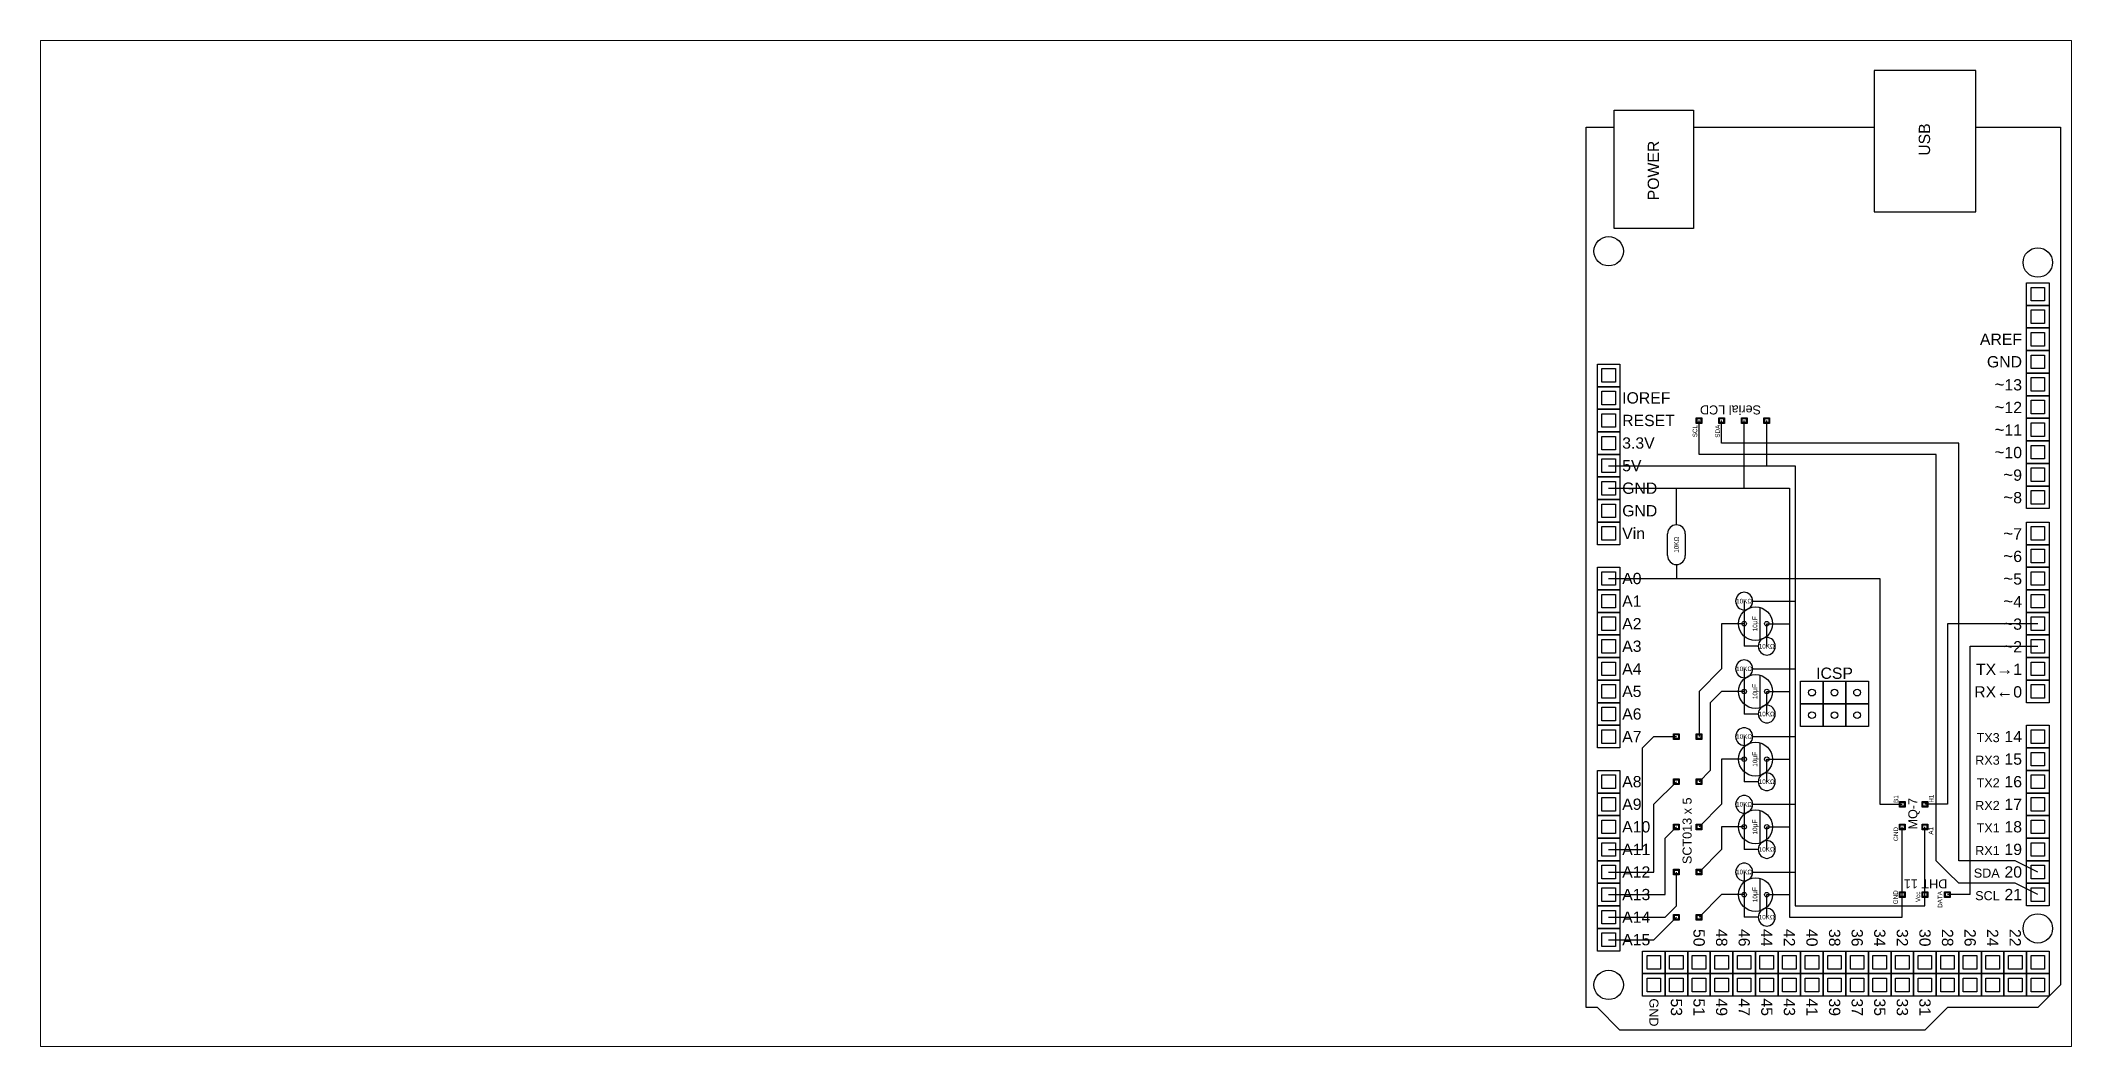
# Paper-space layout 'Presentación1 (3)' of a CAD drawing. Header units: millimetres. Extents: x 14 to 270, y 42 to 168.
# The model-space entities are those that its viewports show. They can reach past a viewport. Long polylines and large blocks are cut down to what shows.
import ezdxf

# ---------------------------------------------------------------- set-up
doc = ezdxf.new("R2010")
doc.units = ezdxf.units.MM
doc.linetypes.add('ACAD_ISO03W100', pattern=[30, 12, -18])
doc.layers.add('Cableado', color=7, linetype='ACAD_ISO03W100')
doc.styles.get("Standard").update_dxf_attribs({"font": 'arial.ttf'})

msp = doc.modelspace()

# ---------------------------------------------------------------- linework, layer by layer
for p, q in [((23462.3, -7900), (23400, -7900)), ((23637.8, -7900), (23700, -7900)), ((21900, -8262.3), (21900, -8200)), ((22072.6, -8268.8), (21927.4, -8268.8)), ((22200, -8262.3), (22200, -8200)), ((22372.6, -8268.8), (22227.4, -8268.8)), ((22500, -8262.3), (22500, -8200)), ((22672.6, -8268.8), (22527.4, -8268.8)), ((22800, -8262.3), (22800, -8200)), ((22972.6, -8268.8), (22827.4, -8268.8)), ((23100, -8262.3), (23100, -8200)), ((23272.6, -8268.8), (23127.4, -8268.8))]:
    msp.add_line(p, q)
at = {"color": 1}
for points in [[(25400, -9225), (25400, -9600), (21600, -9600), (21500, -9500), (21500, -9100), (21400, -9000), (21400, -7650), (21500, -7550), (21500, -7500), (25400, -7500), (25400, -7625)], [(25400, -7975), (25400, -8775)]]:
    msp.add_lwpolyline(points, dxfattribs=at)
for points in [[(21850, -7550), (21850, -7650), (21750, -7650), (21750, -7550)], [(21950, -7550), (21950, -7650), (21850, -7650), (21850, -7550)], [(22050, -7550), (22050, -7650), (21950, -7650), (21950, -7550)], [(22150, -7550), (22150, -7650), (22050, -7650), (22050, -7550)], [(22250, -7550), (22250, -7650), (22150, -7650), (22150, -7550)], [(22350, -7550), (22350, -7650), (22250, -7650), (22250, -7550)], [(22450, -7550), (22450, -7650), (22350, -7650), (22350, -7550)], [(22550, -7550), (22550, -7650), (22450, -7650), (22450, -7550)], [(22750, -7550), (22750, -7650), (22650, -7650), (22650, -7550)], [(22850, -7550), (22850, -7650), (22750, -7650), (22750, -7550)], [(22950, -7550), (22950, -7650), (22850, -7650), (22850, -7550)], [(23050, -7550), (23050, -7650), (22950, -7650), (22950, -7550)], [(23150, -7550), (23150, -7650), (23050, -7650), (23050, -7550)], [(23250, -7550), (23250, -7650), (23150, -7650), (23150, -7550)], [(23350, -7550), (23350, -7650), (23250, -7650), (23250, -7550)], [(23450, -7550), (23450, -7650), (23350, -7650), (23350, -7550)], [(23650, -7550), (23650, -7650), (23550, -7650), (23550, -7550)], [(23750, -7550), (23750, -7650), (23650, -7650), (23650, -7550)], [(23850, -7550), (23850, -7650), (23750, -7650), (23750, -7550)], [(23950, -7550), (23950, -7650), (23850, -7650), (23850, -7550)], [(24050, -7550), (24050, -7650), (23950, -7650), (23950, -7550)], [(24150, -7550), (24150, -7650), (24050, -7650), (24050, -7550)], [(24250, -7550), (24250, -7650), (24150, -7650), (24150, -7550)], [(24350, -7550), (24350, -7650), (24250, -7650), (24250, -7550)], [(21830, -7570), (21830, -7630), (21770, -7630), (21770, -7570)], [(21930, -7570), (21930, -7630), (21870, -7630), (21870, -7570)], [(22030, -7570), (22030, -7630), (21970, -7630), (21970, -7570)], [(22130, -7570), (22130, -7630), (22070, -7630), (22070, -7570)], [(22230, -7570), (22230, -7630), (22170, -7630), (22170, -7570)], [(22330, -7570), (22330, -7630), (22270, -7630), (22270, -7570)], [(22430, -7570), (22430, -7630), (22370, -7630), (22370, -7570)], [(22530, -7570), (22530, -7630), (22470, -7630), (22470, -7570)], [(22730, -7570), (22730, -7630), (22670, -7630), (22670, -7570)], [(22830, -7570), (22830, -7630), (22770, -7630), (22770, -7570)], [(22930, -7570), (22930, -7630), (22870, -7630), (22870, -7570)], [(23030, -7570), (23030, -7630), (22970, -7630), (22970, -7570)], [(23130, -7570), (23130, -7630), (23070, -7630), (23070, -7570)], [(23230, -7570), (23230, -7630), (23170, -7630), (23170, -7570)], [(23330, -7570), (23330, -7630), (23270, -7630), (23270, -7570)], [(23430, -7570), (23430, -7630), (23370, -7630), (23370, -7570)], [(23630, -7570), (23630, -7630), (23570, -7630), (23570, -7570)], [(23730, -7570), (23730, -7630), (23670, -7630), (23670, -7570)], [(23830, -7570), (23830, -7630), (23770, -7630), (23770, -7570)], [(23930, -7570), (23930, -7630), (23870, -7630), (23870, -7570)], [(24030, -7570), (24030, -7630), (23970, -7630), (23970, -7570)], [(24130, -7570), (24130, -7630), (24070, -7630), (24070, -7570)], [(24230, -7570), (24230, -7630), (24170, -7630), (24170, -7570)], [(24330, -7570), (24330, -7630), (24270, -7630), (24270, -7570)], [(21650, -7750), (21650, -7850), (21550, -7850), (21550, -7750)], [(21630, -7770), (21630, -7830), (21570, -7830), (21570, -7770)], [(21750, -7750), (21750, -7850), (21650, -7850), (21650, -7750)], [(21730, -7770), (21730, -7830), (21670, -7830), (21670, -7770)], [(21650, -7850), (21650, -7950), (21550, -7950), (21550, -7850)], [(21630, -7870), (21630, -7930), (21570, -7930), (21570, -7870)], [(21750, -7850), (21750, -7950), (21650, -7950), (21650, -7850)], [(21730, -7870), (21730, -7930), (21670, -7930), (21670, -7870)], [(21650, -7950), (21650, -8050), (21550, -8050), (21550, -7950)], [(21630, -7970), (21630, -8030), (21570, -8030), (21570, -7970)], [(21750, -7950), (21750, -8050), (21650, -8050), (21650, -7950)], [(21730, -7970), (21730, -8030), (21670, -8030), (21670, -7970)], [(21650, -8050), (21650, -8150), (21550, -8150), (21550, -8050)], [(21630, -8070), (21630, -8130), (21570, -8130), (21570, -8070)], [(21750, -8050), (21750, -8150), (21650, -8150), (21650, -8050)], [(21730, -8070), (21730, -8130), (21670, -8130), (21670, -8070)], [(21650, -8150), (21650, -8250), (21550, -8250), (21550, -8150)], [(21630, -8170), (21630, -8230), (21570, -8230), (21570, -8170)], [(21750, -8150), (21750, -8250), (21650, -8250), (21650, -8150)], [(21730, -8170), (21730, -8230), (21670, -8230), (21670, -8170)], [(21650, -8250), (21650, -8350), (21550, -8350), (21550, -8250)], [(21630, -8270), (21630, -8330), (21570, -8330), (21570, -8270)], [(21750, -8250), (21750, -8350), (21650, -8350), (21650, -8250)], [(21730, -8270), (21730, -8330), (21670, -8330), (21670, -8270)], [(21650, -8350), (21650, -8450), (21550, -8450), (21550, -8350)], [(21750, -8350), (21750, -8450), (21650, -8450), (21650, -8350)], [(21650, -8450), (21650, -8550), (21550, -8550), (21550, -8450)], [(21630, -8370), (21630, -8430), (21570, -8430), (21570, -8370)], [(21750, -8450), (21750, -8550), (21650, -8550), (21650, -8450)], [(21730, -8370), (21730, -8430), (21670, -8430), (21670, -8370)], [(22845, -8450), (22845, -8550), (22745, -8550), (22745, -8450)], [(22945, -8450), (22945, -8550), (22845, -8550), (22845, -8450)], [(21630, -8470), (21630, -8530), (21570, -8530), (21570, -8470)], [(21730, -8470), (21730, -8530), (21670, -8530), (21670, -8470)], [(21650, -8550), (21650, -8650), (21550, -8650), (21550, -8550)], [(21630, -8570), (21630, -8630), (21570, -8630), (21570, -8570)], [(21750, -8550), (21750, -8650), (21650, -8650), (21650, -8550)], [(21730, -8570), (21730, -8630), (21670, -8630), (21670, -8570)], [(22845, -8550), (22845, -8650), (22745, -8650), (22745, -8550)], [(22945, -8550), (22945, -8650), (22845, -8650), (22845, -8550)], [(21650, -8650), (21650, -8750), (21550, -8750), (21550, -8650)], [(21630, -8670), (21630, -8730), (21570, -8730), (21570, -8670)], [(21750, -8650), (21750, -8750), (21650, -8750), (21650, -8650)], [(21730, -8670), (21730, -8730), (21670, -8730), (21670, -8670)], [(22845, -8650), (22845, -8750), (22745, -8750), (22745, -8650)], [(22945, -8650), (22945, -8750), (22845, -8750), (22845, -8650)], [(21650, -8750), (21650, -8850), (21550, -8850), (21550, -8750)], [(21630, -8770), (21630, -8830), (21570, -8830), (21570, -8770)], [(21750, -8750), (21750, -8850), (21650, -8850), (21650, -8750)], [(21730, -8770), (21730, -8830), (21670, -8830), (21670, -8770)], [(21650, -8850), (21650, -8950), (21550, -8950), (21550, -8850)], [(21630, -8870), (21630, -8930), (21570, -8930), (21570, -8870)], [(21750, -8850), (21750, -8950), (21650, -8950), (21650, -8850)], [(21730, -8870), (21730, -8930), (21670, -8930), (21670, -8870)], [(21650, -8950), (21650, -9050), (21550, -9050), (21550, -8950)], [(21630, -8970), (21630, -9030), (21570, -9030), (21570, -8970)], [(21750, -8950), (21750, -9050), (21650, -9050), (21650, -8950)], [(21730, -8970), (21730, -9030), (21670, -9030), (21670, -8970)], [(21650, -9050), (21650, -9150), (21550, -9150), (21550, -9050)], [(21630, -9070), (21630, -9130), (21570, -9130), (21570, -9070)], [(21750, -9050), (21750, -9150), (21650, -9150), (21650, -9050)], [(21730, -9070), (21730, -9130), (21670, -9130), (21670, -9070)], [(21650, -9150), (21650, -9250), (21550, -9250), (21550, -9150)], [(21630, -9170), (21630, -9230), (21570, -9230), (21570, -9170)], [(21750, -9150), (21750, -9250), (21650, -9250), (21650, -9150)], [(21730, -9170), (21730, -9230), (21670, -9230), (21670, -9170)], [(21650, -9250), (21650, -9350), (21550, -9350), (21550, -9250)], [(21750, -9250), (21750, -9350), (21650, -9350), (21650, -9250)], [(21650, -9350), (21650, -9450), (21550, -9450), (21550, -9350)], [(21630, -9270), (21630, -9330), (21570, -9330), (21570, -9270)], [(21750, -9350), (21750, -9450), (21650, -9450), (21650, -9350)], [(21730, -9270), (21730, -9330), (21670, -9330), (21670, -9270)], [(21630, -9370), (21630, -9430), (21570, -9430), (21570, -9370)], [(21730, -9370), (21730, -9430), (21670, -9430), (21670, -9370)], [(21650, -9450), (21650, -9550), (21550, -9550), (21550, -9450)], [(21630, -9470), (21630, -9530), (21570, -9530), (21570, -9470)], [(21750, -9450), (21750, -9550), (21650, -9550), (21650, -9450)], [(21730, -9470), (21730, -9530), (21670, -9530), (21670, -9470)], [(22050, -9450), (22050, -9550), (21950, -9550), (21950, -9450)], [(22030, -9470), (22030, -9530), (21970, -9530), (21970, -9470)], [(22150, -9450), (22150, -9550), (22050, -9550), (22050, -9450)], [(22130, -9470), (22130, -9530), (22070, -9530), (22070, -9470)], [(22250, -9450), (22250, -9550), (22150, -9550), (22150, -9450)], [(22230, -9470), (22230, -9530), (22170, -9530), (22170, -9470)], [(22350, -9450), (22350, -9550), (22250, -9550), (22250, -9450)], [(22330, -9470), (22330, -9530), (22270, -9530), (22270, -9470)], [(22450, -9450), (22450, -9550), (22350, -9550), (22350, -9450)], [(22430, -9470), (22430, -9530), (22370, -9530), (22370, -9470)], [(22550, -9450), (22550, -9550), (22450, -9550), (22450, -9450)], [(22530, -9470), (22530, -9530), (22470, -9530), (22470, -9470)], [(22650, -9450), (22650, -9550), (22550, -9550), (22550, -9450)], [(22630, -9470), (22630, -9530), (22570, -9530), (22570, -9470)], [(22750, -9450), (22750, -9550), (22650, -9550), (22650, -9450)], [(22730, -9470), (22730, -9530), (22670, -9530), (22670, -9470)], [(22950, -9450), (22950, -9550), (22850, -9550), (22850, -9450)], [(22930, -9470), (22930, -9530), (22870, -9530), (22870, -9470)], [(23050, -9450), (23050, -9550), (22950, -9550), (22950, -9450)], [(23030, -9470), (23030, -9530), (22970, -9530), (22970, -9470)], [(23150, -9450), (23150, -9550), (23050, -9550), (23050, -9450)], [(23130, -9470), (23130, -9530), (23070, -9530), (23070, -9470)], [(23250, -9450), (23250, -9550), (23150, -9550), (23150, -9450)], [(23230, -9470), (23230, -9530), (23170, -9530), (23170, -9470)], [(23450, -9450), (23450, -9550), (23350, -9550), (23350, -9450)], [(23430, -9470), (23430, -9530), (23370, -9530), (23370, -9470)], [(23550, -9450), (23550, -9550), (23450, -9550), (23450, -9450)], [(23530, -9470), (23530, -9530), (23470, -9530), (23470, -9470)], [(23650, -9450), (23650, -9550), (23550, -9550), (23550, -9450)], [(23630, -9470), (23630, -9530), (23570, -9530), (23570, -9470)], [(23810, -9450), (23810, -9550), (23710, -9550), (23710, -9450)], [(23790, -9470), (23790, -9530), (23730, -9530), (23730, -9470)], [(23910, -9450), (23910, -9550), (23810, -9550), (23810, -9450)], [(23890, -9470), (23890, -9530), (23830, -9530), (23830, -9470)], [(24110, -9450), (24110, -9550), (24010, -9550), (24010, -9450)], [(24090, -9470), (24090, -9530), (24030, -9530), (24030, -9470)], [(24210, -9450), (24210, -9550), (24110, -9550), (24110, -9450)], [(24190, -9470), (24190, -9530), (24130, -9530), (24130, -9470)], [(24310, -9450), (24310, -9550), (24210, -9550), (24210, -9450)], [(24290, -9470), (24290, -9530), (24230, -9530), (24230, -9470)], [(24410, -9450), (24410, -9550), (24310, -9550), (24310, -9450)], [(24390, -9470), (24390, -9530), (24330, -9530), (24330, -9470)], [(24510, -9450), (24510, -9550), (24410, -9550), (24410, -9450)], [(24490, -9470), (24490, -9530), (24430, -9530), (24430, -9470)], [(24610, -9450), (24610, -9550), (24510, -9550), (24510, -9450)], [(24590, -9470), (24590, -9530), (24530, -9530), (24530, -9470)], [(24710, -9450), (24710, -9550), (24610, -9550), (24610, -9450)], [(24690, -9470), (24690, -9530), (24630, -9530), (24630, -9470)]]:
    msp.add_lwpolyline(points, close=True)
for points in [[(25475, -7625), (25475, -7975), (24950, -7975), (24950, -7625)], [(24112.6, -8287.4), (24112.6, -8312.6), (24087.4, -8312.6), (24087.4, -8287.4)], [(24112.6, -8287.4), (24112.6, -8312.6), (24087.4, -8312.6), (24087.4, -8287.4)], [(24108.7, -8291.3), (24108.7, -8308.7), (24091.3, -8308.7), (24091.3, -8291.3)], [(24108.7, -8291.3), (24108.7, -8308.7), (24091.3, -8308.7), (24091.3, -8291.3)], [(25650, -8775), (25025, -8775), (25025, -9225), (25650, -9225)], [(22012.6, -8987.4), (22012.6, -9012.6), (21987.4, -9012.6), (21987.4, -8987.4)], [(22012.6, -8987.4), (22012.6, -9012.6), (21987.4, -9012.6), (21987.4, -8987.4)], [(22312.6, -8987.4), (22312.6, -9012.6), (22287.4, -9012.6), (22287.4, -8987.4)], [(22312.6, -8987.4), (22312.6, -9012.6), (22287.4, -9012.6), (22287.4, -8987.4)], [(22008.7, -8991.3), (22008.7, -9008.7), (21991.3, -9008.7), (21991.3, -8991.3)], [(22008.7, -8991.3), (22008.7, -9008.7), (21991.3, -9008.7), (21991.3, -8991.3)], [(22308.7, -8991.3), (22308.7, -9008.7), (22291.3, -9008.7), (22291.3, -8991.3)], [(22308.7, -8991.3), (22308.7, -9008.7), (22291.3, -9008.7), (22291.3, -8991.3)]]:
    msp.add_lwpolyline(points, close=True, dxfattribs=at)
at = {"color": 4}
for points in [[(21912.6, -7887.4), (21912.6, -7912.6), (21887.4, -7912.6), (21887.4, -7887.4)], [(21908.7, -7891.3), (21908.7, -7908.7), (21891.3, -7908.7), (21891.3, -7891.3)], [(22112.6, -7887.4), (22112.6, -7912.6), (22087.4, -7912.6), (22087.4, -7887.4)], [(22112.6, -7887.4), (22112.6, -7912.6), (22087.4, -7912.6), (22087.4, -7887.4)], [(22108.7, -7891.3), (22108.7, -7908.7), (22091.3, -7908.7), (22091.3, -7891.3)], [(22108.7, -7891.3), (22108.7, -7908.7), (22091.3, -7908.7), (22091.3, -7891.3)], [(22312.6, -7887.4), (22312.6, -7912.6), (22287.4, -7912.6), (22287.4, -7887.4)], [(22312.6, -7887.4), (22312.6, -7912.6), (22287.4, -7912.6), (22287.4, -7887.4)], [(22308.7, -7891.3), (22308.7, -7908.7), (22291.3, -7908.7), (22291.3, -7891.3)], [(22308.7, -7891.3), (22308.7, -7908.7), (22291.3, -7908.7), (22291.3, -7891.3)], [(22512.6, -7887.4), (22512.6, -7912.6), (22487.4, -7912.6), (22487.4, -7887.4)], [(22512.6, -7887.4), (22512.6, -7912.6), (22487.4, -7912.6), (22487.4, -7887.4)], [(22508.7, -7891.3), (22508.7, -7908.7), (22491.3, -7908.7), (22491.3, -7891.3)], [(22508.7, -7891.3), (22508.7, -7908.7), (22491.3, -7908.7), (22491.3, -7891.3)], [(22712.6, -7887.4), (22712.6, -7912.6), (22687.4, -7912.6), (22687.4, -7887.4)], [(22712.6, -7887.4), (22712.6, -7912.6), (22687.4, -7912.6), (22687.4, -7887.4)], [(22708.7, -7891.3), (22708.7, -7908.7), (22691.3, -7908.7), (22691.3, -7891.3)], [(22708.7, -7891.3), (22708.7, -7908.7), (22691.3, -7908.7), (22691.3, -7891.3)], [(21912.6, -7987.4), (21912.6, -8012.6), (21887.4, -8012.6), (21887.4, -7987.4)], [(21908.7, -7991.3), (21908.7, -8008.7), (21891.3, -8008.7), (21891.3, -7991.3)], [(22112.6, -7987.4), (22112.6, -8012.6), (22087.4, -8012.6), (22087.4, -7987.4)], [(22112.6, -7987.4), (22112.6, -8012.6), (22087.4, -8012.6), (22087.4, -7987.4)], [(22108.7, -7991.3), (22108.7, -8008.7), (22091.3, -8008.7), (22091.3, -7991.3)], [(22108.7, -7991.3), (22108.7, -8008.7), (22091.3, -8008.7), (22091.3, -7991.3)], [(22312.6, -7987.4), (22312.6, -8012.6), (22287.4, -8012.6), (22287.4, -7987.4)], [(22312.6, -7987.4), (22312.6, -8012.6), (22287.4, -8012.6), (22287.4, -7987.4)], [(22308.7, -7991.3), (22308.7, -8008.7), (22291.3, -8008.7), (22291.3, -7991.3)], [(22308.7, -7991.3), (22308.7, -8008.7), (22291.3, -8008.7), (22291.3, -7991.3)], [(22512.6, -7987.4), (22512.6, -8012.6), (22487.4, -8012.6), (22487.4, -7987.4)], [(22512.6, -7987.4), (22512.6, -8012.6), (22487.4, -8012.6), (22487.4, -7987.4)], [(22508.7, -7991.3), (22508.7, -8008.7), (22491.3, -8008.7), (22491.3, -7991.3)], [(22508.7, -7991.3), (22508.7, -8008.7), (22491.3, -8008.7), (22491.3, -7991.3)], [(22712.6, -7987.4), (22712.6, -8012.6), (22687.4, -8012.6), (22687.4, -7987.4)], [(22712.6, -7987.4), (22712.6, -8012.6), (22687.4, -8012.6), (22687.4, -7987.4)], [(22708.7, -7991.3), (22708.7, -8008.7), (22691.3, -8008.7), (22691.3, -7991.3)], [(22708.7, -7991.3), (22708.7, -8008.7), (22691.3, -8008.7), (22691.3, -7991.3)]]:
    msp.add_lwpolyline(points, close=True, dxfattribs=at)
for points in [[(23501.6, -7860.6), (23598.4, -7860.6)], [(23598.4, -7939.4), (23501.6, -7939.4)]]:
    msp.add_lwpolyline(points)
at = {"color": 3}
for points in [[(24112.6, -7987.4), (24112.6, -8012.6), (24087.4, -8012.6), (24087.4, -7987.4)], [(24112.6, -7987.4), (24112.6, -8012.6), (24087.4, -8012.6), (24087.4, -7987.4)], [(24108.7, -7991.3), (24108.7, -8008.7), (24091.3, -8008.7), (24091.3, -7991.3)], [(24108.7, -7991.3), (24108.7, -8008.7), (24091.3, -8008.7), (24091.3, -7991.3)], [(24112.6, -8087.4), (24112.6, -8112.6), (24087.4, -8112.6), (24087.4, -8087.4)], [(24112.6, -8087.4), (24112.6, -8112.6), (24087.4, -8112.6), (24087.4, -8087.4)], [(24108.7, -8091.3), (24108.7, -8108.7), (24091.3, -8108.7), (24091.3, -8091.3)], [(24108.7, -8091.3), (24108.7, -8108.7), (24091.3, -8108.7), (24091.3, -8091.3)], [(22412.6, -8887.4), (22412.6, -8912.6), (22387.4, -8912.6), (22387.4, -8887.4)], [(22412.6, -8887.4), (22412.6, -8912.6), (22387.4, -8912.6), (22387.4, -8887.4)], [(22408.7, -8891.3), (22408.7, -8908.7), (22391.3, -8908.7), (22391.3, -8891.3)], [(22408.7, -8891.3), (22408.7, -8908.7), (22391.3, -8908.7), (22391.3, -8891.3)]]:
    msp.add_lwpolyline(points, close=True, dxfattribs=at)
at = {"color": 252}
for points in [[(24112.6, -8187.4), (24112.6, -8212.6), (24087.4, -8212.6), (24087.4, -8187.4)], [(24112.6, -8187.4), (24112.6, -8212.6), (24087.4, -8212.6), (24087.4, -8187.4)], [(24108.7, -8191.3), (24108.7, -8208.7), (24091.3, -8208.7), (24091.3, -8191.3)], [(24108.7, -8191.3), (24108.7, -8208.7), (24091.3, -8208.7), (24091.3, -8191.3)], [(22012.6, -8887.4), (22012.6, -8912.6), (21987.4, -8912.6), (21987.4, -8887.4)], [(22012.6, -8887.4), (22012.6, -8912.6), (21987.4, -8912.6), (21987.4, -8887.4)], [(22008.7, -8891.3), (22008.7, -8908.7), (21991.3, -8908.7), (21991.3, -8891.3)], [(22008.7, -8891.3), (22008.7, -8908.7), (21991.3, -8908.7), (21991.3, -8891.3)], [(22312.6, -8887.4), (22312.6, -8912.6), (22287.4, -8912.6), (22287.4, -8887.4)], [(22312.6, -8887.4), (22312.6, -8912.6), (22287.4, -8912.6), (22287.4, -8887.4)], [(22308.7, -8891.3), (22308.7, -8908.7), (22291.3, -8908.7), (22291.3, -8891.3)], [(22308.7, -8891.3), (22308.7, -8908.7), (22291.3, -8908.7), (22291.3, -8891.3)]]:
    msp.add_lwpolyline(points, close=True, dxfattribs=at)
at = {"color": 30}
for points in [[(22412.6, -8987.4), (22412.6, -9012.6), (22387.4, -9012.6), (22387.4, -8987.4)], [(22412.6, -8987.4), (22412.6, -9012.6), (22387.4, -9012.6), (22387.4, -8987.4)], [(22408.7, -8991.3), (22408.7, -9008.7), (22391.3, -9008.7), (22391.3, -8991.3)], [(22408.7, -8991.3), (22408.7, -9008.7), (22391.3, -9008.7), (22391.3, -8991.3)], [(22012.6, -9087.4), (22012.6, -9112.6), (21987.4, -9112.6), (21987.4, -9087.4)], [(22012.6, -9087.4), (22012.6, -9112.6), (21987.4, -9112.6), (21987.4, -9087.4)], [(22008.7, -9091.3), (22008.7, -9108.7), (21991.3, -9108.7), (21991.3, -9091.3)], [(22008.7, -9091.3), (22008.7, -9108.7), (21991.3, -9108.7), (21991.3, -9091.3)]]:
    msp.add_lwpolyline(points, close=True, dxfattribs=at)
at = {"color": 6}
for points in [[(23350, -9450), (23350, -9550), (23250, -9550), (23250, -9450)], [(23330, -9470), (23330, -9530), (23270, -9530), (23270, -9470)], [(24010, -9450), (24010, -9550), (23910, -9550), (23910, -9450)], [(23990, -9470), (23990, -9530), (23930, -9530), (23930, -9470)]]:
    msp.add_lwpolyline(points, close=True, dxfattribs=at)
at = {"color": 1}
for centre in [(21600, -7600), (24850, -7600), (21850, -9500), (24800, -9500)]:
    msp.add_circle(centre, 65, dxfattribs=at)
for centre, radius in [((22000, -8250), 75), ((22300, -8250), 75), ((22600, -8250), 75), ((22900, -8250), 75), ((23200, -8250), 75), ((22000, -8200), 10), ((22300, -8200), 10), ((22600, -8200), 10), ((22900, -8200), 10), ((23200, -8200), 10), ((22000, -8300), 10), ((22300, -8300), 10), ((22600, -8300), 10), ((22900, -8300), 10), ((23200, -8300), 10), ((22795, -8500), 15), ((22895, -8500), 15), ((22795, -8600), 15), ((22895, -8600), 15), ((22795, -8700), 15), ((22895, -8700), 15)]:
    msp.add_circle(centre, radius)
for centre, start, end in [((23501.6, -7900), 90, 270), ((23598.4, -7900), 270, 90), ((22100, -8201.6), 0, 180), ((22400, -8201.6), 0, 180), ((22700, -8201.6), 0, 180), ((23000, -8201.6), 0, 180), ((23300, -8201.6), 0, 180), ((21900, -8301.6), 0, 180), ((22100, -8198.4), 180, 0), ((22200, -8301.6), 0, 180), ((22400, -8198.4), 180, 0), ((22500, -8301.6), 0, 180), ((22700, -8198.4), 180, 0), ((22800, -8301.6), 0, 180), ((23000, -8198.4), 180, 0), ((23100, -8301.6), 0, 180), ((23300, -8198.4), 180, 0), ((21900, -8298.4), 180, 0), ((22200, -8298.4), 180, 0), ((22500, -8298.4), 180, 0), ((22800, -8298.4), 180, 0), ((23100, -8298.4), 180, 0)]:
    msp.add_arc(centre, 39.4, start, end)
at = {"layer": 'Cableado', "color": 252}
for p, q in [((23800, -7600), (23800, -8400)), ((23700, -7900), (23800, -7900)), ((23800, -8400), (22000, -8400))]:
    msp.add_line(p, q, dxfattribs=at)
at = {"layer": 'Cableado'}
for p, q in [((22100, -8200), (21900, -8200)), ((22400, -8200), (22200, -8200)), ((22700, -8200), (22500, -8200)), ((23000, -8200), (22800, -8200)), ((23300, -8200), (23100, -8200)), ((21900, -8300), (22000, -8300)), ((22200, -8300), (22300, -8300)), ((22500, -8300), (22600, -8300)), ((22800, -8300), (22900, -8300)), ((23100, -8300), (23200, -8300))]:
    msp.add_line(p, q, dxfattribs=at)
at = {"layer": 'Cableado', "color": 1}
for p, q in [((22100, -8237.8), (22100, -8425)), ((22400, -8237.8), (22400, -8425)), ((22700, -8237.8), (22700, -8425)), ((23000, -8237.8), (23000, -8425)), ((23300, -8237.8), (23300, -8425))]:
    msp.add_line(p, q, dxfattribs=at)
at = {"layer": 'Cableado', "color": 4}
for points in [[(21800, -7600), (21800, -7800), (21900, -7900)], [(21900, -7600), (21900, -7850), (21950, -7900), (22100, -7900)], [(22000, -7600), (22000, -7850), (22250, -7850), (22300, -7900)], [(22100, -7600), (22100, -7800), (22400, -7800), (22500, -7900)], [(22200, -7600), (22200, -7750), (22650, -7750), (22700, -7800), (22700, -7900)], [(22000, -8100), (21900, -8000)], [(22300, -8100), (22200, -8100), (22100, -8000)], [(22600, -8100), (22400, -8100), (22300, -8000)], [(22850, -8050), (22550, -8050), (22500, -8000)], [(23200, -8100), (23000, -8100), (22900, -8000), (22700, -8000)], [(22900, -8100), (22850, -8050)], [(22000, -8200), (22000, -8100)], [(22300, -8200), (22300, -8100)], [(22600, -8200), (22600, -8100)], [(22900, -8200), (22900, -8100)], [(23200, -8200), (23200, -8100)]]:
    msp.add_lwpolyline(points, dxfattribs=at)
at = {"layer": 'Cableado', "color": 1}
for points in [[(23900, -7600), (23900, -8425), (22100, -8425)], [(23900, -8300), (24100, -8300)], [(22100, -8425), (21950, -8425), (21950, -9000), (22000, -9000)], [(22000, -9000), (22300, -9000)]]:
    msp.add_lwpolyline(points, dxfattribs=at)
at = {"layer": 'Cableado', "color": 3}
for points in [[(23400, -7600), (23400, -8800), (22400, -8800), (22400, -8900)], [(22000, -9500), (22050, -9400), (22050, -9150), (22100, -9100), (22150, -9050), (23950, -9050), (23950, -8000), (24100, -8000)], [(22100, -9500), (22150, -9400), (22150, -9150), (24000, -9150), (24000, -8100), (24100, -8100)]]:
    msp.add_lwpolyline(points, dxfattribs=at)
at = {"layer": 'Cableado', "color": 252}
for points in [[(23800, -8200), (24100, -8200)], [(22000, -8300), (22000, -8400)], [(22300, -8300), (22300, -8400)], [(22600, -8300), (22600, -8400)], [(22900, -8300), (22900, -8400)], [(23200, -8300), (23200, -8400)], [(22000, -8400), (21900, -8400), (21900, -8900), (22000, -8900)], [(22000, -8900), (22300, -8900)]]:
    msp.add_lwpolyline(points, dxfattribs=at)
at = {"layer": 'Cableado', "color": 30}
for points in [[(23200, -9500), (23200, -9100), (22400, -9100), (22400, -9000)], [(22000, -9200), (22000, -9100)], [(22000, -9200), (23100, -9200), (23100, -9500)]]:
    msp.add_lwpolyline(points, dxfattribs=at)

# ---------------------------------------------------------------- texts
for s, width, insert, char_height, attachment_point, rotation in [('A15', 4.5, (21800, -7660), 50, 4, 270), ('A14', 4.5, (21900, -7660), 50, 4, 270), ('A13', 4.5, (22000, -7660), 50, 4, 270), ('A12', 4.5, (22100, -7660), 50, 4, 270), ('A11', 4.5, (22200, -7660), 50, 4, 270), ('A10', 4.5, (22300, -7660), 50, 4, 270), ('A9', 4.5, (22400, -7660), 50, 4, 270), ('A8', 4.5, (22500, -7660), 50, 4, 270), ('A7', 4.5, (22700, -7660), 50, 4, 270), ('A6', 4.5, (22800, -7660), 50, 4, 270), ('A5', 4.5, (22900, -7660), 50, 4, 270), ('A4', 4.5, (23000, -7660), 50, 4, 270), ('A3', 4.5, (23100, -7660), 50, 4, 270), ('A2', 4.5, (23200, -7660), 50, 4, 270), ('A1', 4.5, (23300, -7660), 50, 4, 270), ('A0', 4.5, (23400, -7660), 50, 4, 270), ('Vin', 4.5, (23600, -7660), 50, 4, 270), ('GND', 4.5, (23700, -7660), 50, 4, 270), ('GND', 4.5, (23800, -7660), 50, 4, 270), ('5V', 4.5, (23900, -7660), 50, 4, 270), ('3.3V', 4.5, (24000, -7660), 50, 4, 270), ('RESET', 4.5, (24100, -7660), 50, 4, 270), ('IOREF', 4.5, (24200, -7660), 50, 4, 270), ('GND', 4.5, (21540, -7800), 40, 4, 180), ('53', 4.5, (21540, -7900), 50, 4, 180), ('51', 4.5, (21540, -8000), 50, 4, 180), ('50', 4.5, (21770, -8000), 50, 6, 180), ('49', 4.5, (21540, -8100), 50, 4, 180), ('48', 4.5, (21770, -8100), 50, 6, 180), ('Serial LCD', 299.394, (24147.3, -8274.4), 40, 4, 90), ('47', 4.5, (21540, -8200), 50, 4, 180), ('46', 4.5, (21770, -8200), 50, 6, 180), ('10KΩ', 83.152, (22100, -8200), 20, 5, 270), ('10KΩ', 83.152, (22400, -8200), 20, 5, 270), ('10KΩ', 83.152, (22700, -8200), 20, 5, 270), ('10KΩ', 83.152, (23000, -8200), 20, 5, 270), ('10KΩ', 83.152, (23300, -8200), 20, 5, 270), ('10KΩ', 83.152, (21900, -8300), 20, 5, 270), ('10KΩ', 83.152, (22200, -8300), 20, 5, 270), ('10KΩ', 83.152, (22500, -8300), 20, 5, 270), ('10KΩ', 83.152, (22800, -8300), 20, 5, 270), ('10KΩ', 83.152, (23100, -8300), 20, 5, 270), ('45', 4.5, (21540, -8300), 50, 4, 180), ('44', 4.5, (21770, -8300), 50, 6, 180), ('43', 4.5, (21540, -8400), 50, 4, 180), ('42', 4.5, (21770, -8400), 50, 6, 180), ('41', 4.5, (21540, -8500), 50, 4, 180), ('40', 4.5, (21770, -8500), 50, 6, 180), ('ICSP', 4.5, (22955, -8600), 50, 8, 270), ('39', 4.5, (21540, -8600), 50, 4, 180), ('38', 4.5, (21770, -8600), 50, 6, 180), ('37', 4.5, (21540, -8700), 50, 4, 180), ('36', 4.5, (21770, -8700), 50, 6, 180), ('35', 4.5, (21540, -8800), 50, 4, 180), ('34', 4.5, (21770, -8800), 50, 6, 180), ('33', 4.5, (21540, -8900), 50, 4, 180), ('32', 4.5, (21770, -8900), 50, 6, 180), ('31', 4.5, (21540, -9000), 50, 4, 180), ('30', 4.5, (21770, -9000), 50, 6, 180), ('DHT 11', 200, (22047.3, -9099.4), 40, 4, 90), ('28', 4.5, (21770, -9100), 50, 6, 180), ('26', 4.5, (21770, -9200), 50, 6, 180), ('{\\H0.8x;SCL\\H1.3541x; }21', 277.066, (22000, -9430), 50, 6, 270), ('{\\H0.8x;SDA\\H1.3541x; }20', 277.066, (22100, -9430), 50, 6, 270), ('{\\H0.8x;RX1\\H1.3541x; }19', 277.066, (22200, -9430), 50, 6, 270), ('{\\H0.8x;TX1\\H1.3541x; }18', 277.066, (22300, -9430), 50, 6, 270), ('{\\H0.8x;RX2\\H1.3541x; }17', 277.066, (22400, -9430), 50, 6, 270), ('{\\H0.8x;TX2\\H1.3541x; }16', 277.066, (22500, -9430), 50, 6, 270), ('{\\H0.8x;RX3\\H1.3541x; }15', 277.066, (22600, -9430), 50, 6, 270), ('{\\H0.8x;TX3\\H1.3541x; }14', 277.066, (22700, -9430), 50, 6, 270), ('RX{\\H1.0833x;←}0', 4.5, (22900, -9430), 50, 6, 270), ('TX{\\H1.0833x;→}1', 4.5, (23000, -9430), 50, 6, 270), ('AREF', 4.5, (24460, -9430), 50, 6, 270), ('24', 4.5, (21770, -9300), 50, 6, 180), ('{\\H1.0833x;~}11', 4.5, (24060, -9430), 50, 6, 270), ('{\\H1.0833x;~}12', 4.5, (24160, -9430), 50, 6, 270), ('{\\H1.0833x;~}13', 4.5, (24260, -9430), 50, 6, 270), ('GND', 4.5, (24360, -9430), 50, 6, 270), ('22', 4.5, (21770, -9400), 50, 6, 180), ('{\\H1.0833x;~}2', 4.5, (23100, -9430), 50, 6, 270), ('{\\H1.0833x;~}3', 4.5, (23200, -9430), 50, 6, 270), ('{\\H1.0833x;~}5', 4.5, (23400, -9430), 50, 6, 270), ('{\\H1.0833x;~}6', 4.5, (23500, -9430), 50, 6, 270), ('{\\H1.0833x;~}7', 4.5, (23600, -9430), 50, 6, 270), ('{\\H1.0833x;~}8', 4.5, (23760, -9430), 50, 6, 270), ('{\\H1.0833x;~}9', 4.5, (23860, -9430), 50, 6, 270)]:
    msp.add_mtext_dynamic_manual_height_columns(s, width=width, gutter_width=12.5, heights=[0], dxfattribs=dict(insert=insert, char_height=char_height, attachment_point=attachment_point, rotation=rotation))
for s, width, insert, char_height, attachment_point in [('POWER', 4.5, (25207.6, -7798.3), 50, 5), ('10KΩ', 83.152, (23550, -7900), 20, 5), ('SCT013 x 5', 388.908, (22135.2, -7947.5), 40, 4), ('SCL', 299.394, (24025.9, -7982.1), 20, 4), ('SDA', 299.394, (24023.9, -8082.4), 20, 4), ('10{\\H1.0833x;μF}', 83.152, (22000, -8250), 20, 5), ('10{\\H1.0833x;μF}', 83.152, (22300, -8250), 20, 5), ('10{\\H1.0833x;μF}', 83.152, (22600, -8250), 20, 5), ('10{\\H1.0833x;μF}', 83.152, (22900, -8250), 20, 5), ('10{\\H1.0833x;μF}', 83.152, (23200, -8250), 20, 5), ('GND', 388.908, (21957.1, -8870.6), 20, 4), ('GND', 388.908, (22237.3, -8871.6), 20, 4), ('B1', 388.908, (22406, -8872.2), 20, 4), ('Vcc', 388.908, (21966.8, -8969.4), 20, 4), ('MQ-7', 388.908, (22288.4, -8952.2), 40, 4), ('USB', 307.382, (25344.9, -8998.3), 50, 5), ('DATA', 388.908, (21941, -9067.2), 20, 4), ('A1', 388.908, (22265.4, -9027), 20, 4), ('H1', 388.908, (22407.2, -9028.2), 20, 4)]:
    msp.add_mtext_dynamic_manual_height_columns(s, width=width, gutter_width=12.5, heights=[0], dxfattribs=dict(insert=insert, char_height=char_height, attachment_point=attachment_point))
at = {"color": 6, "char_height": 50, "attachment_point": 6, "rotation": 270}
for s, insert in [('{\\H1.0833x;~}10', (23960, -9430)), ('{\\H1.0833x;~}4', (23300, -9430))]:
    msp.add_mtext_dynamic_manual_height_columns(s, width=4.5, gutter_width=12.5, heights=[0], dxfattribs=dict(at, insert=insert))

psp = doc.layouts.new('Presentación1 (3)')

# ---------------------------------------------------------------- viewports
at = {"layer": '0', "view_target_point": (17669.11, -5912.24), "view_twist_angle": 90}
psp.add_viewport(center=(141.67, 105.05), size=(255.91, 126.8217), view_center_point=(-758.84, 5886.29), view_height=4455.5046, dxfattribs=at)

doc.saveas('drawing.dxf')
